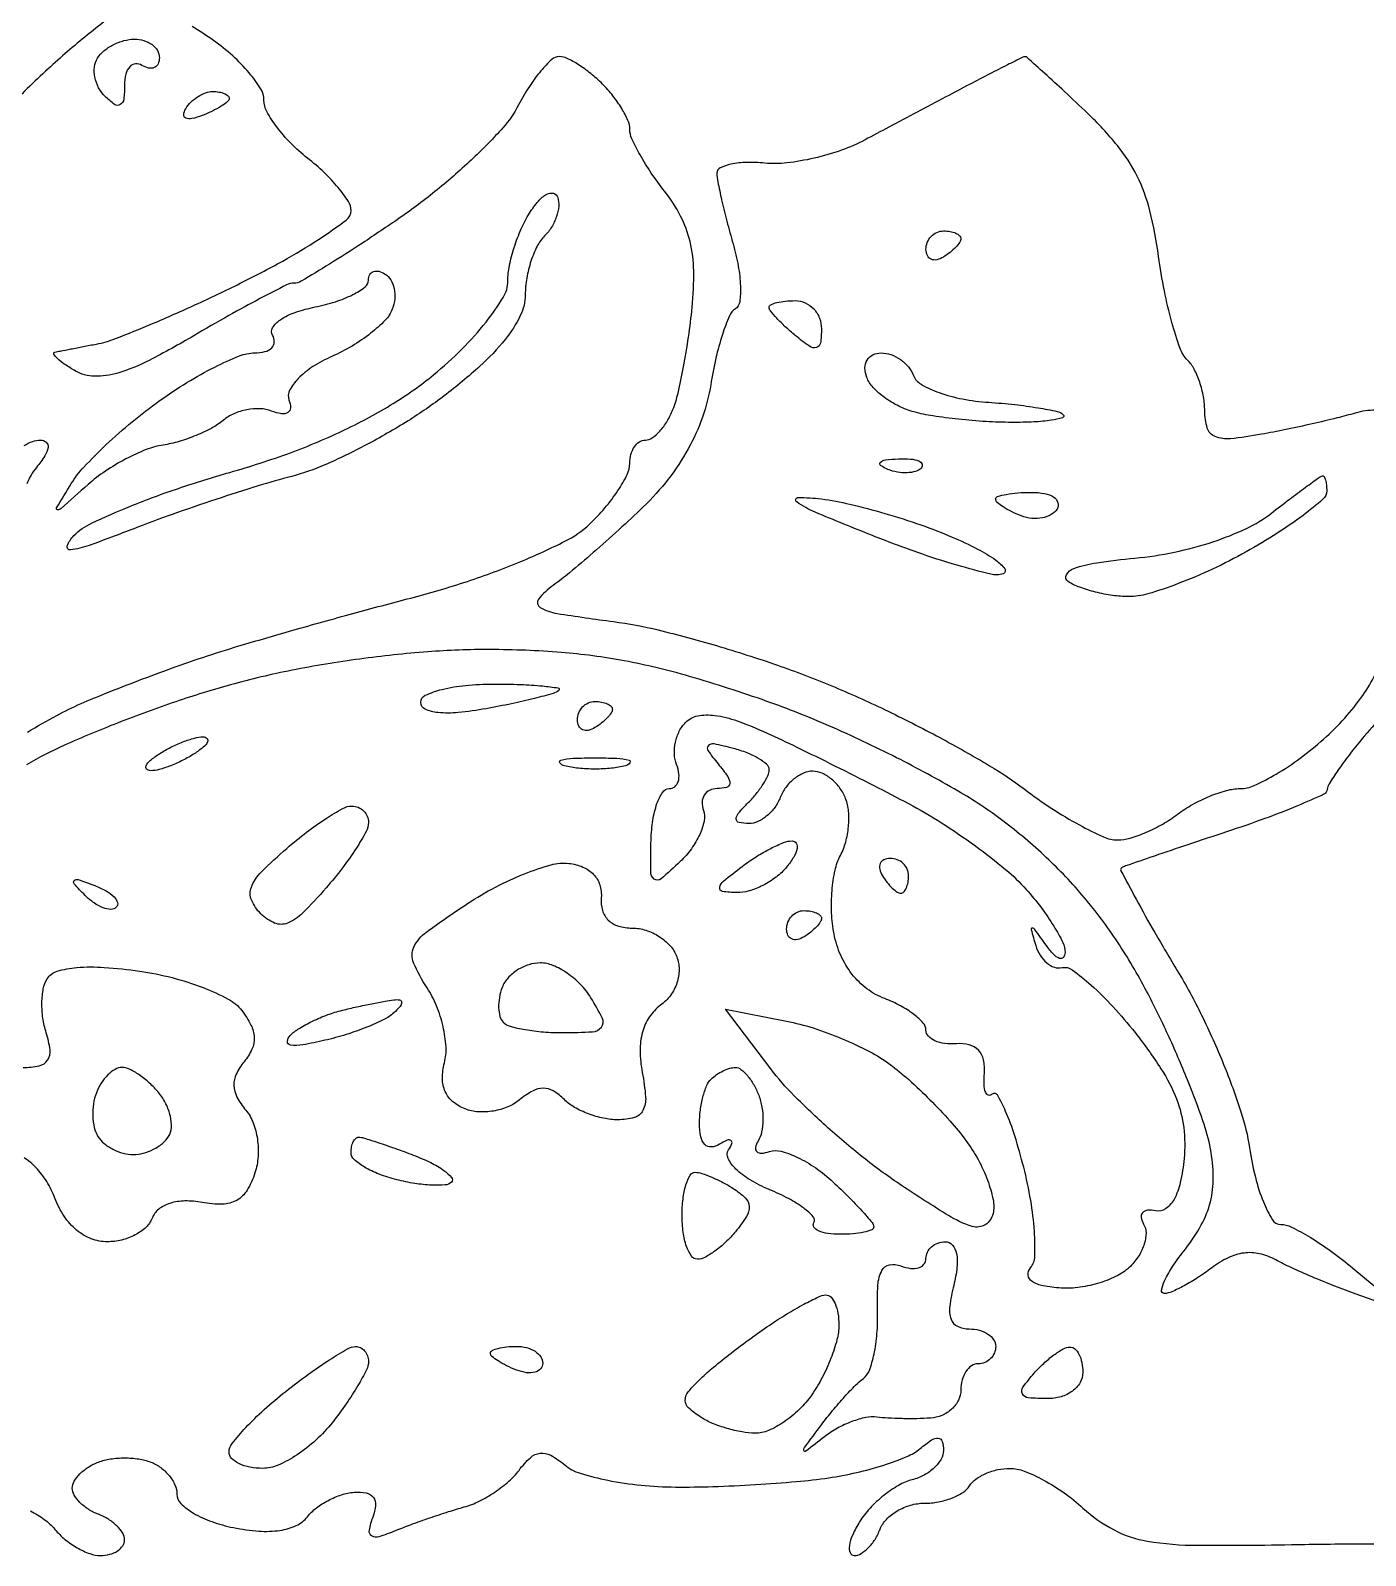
# Model space of a CAD drawing. Extents: x 0 to 102, y 0 to 135.
# Drawn here: x 17.65 to 24.13, y 51.52 to 58.92 of the extents above; entities that cross this region are included whole.
import ezdxf

# ---------------------------------------------------------------- set-up
doc = ezdxf.new("R2010")
doc.units = 0
doc.header["$MEASUREMENT"] = 0

msp = doc.modelspace()

# ---------------------------------------------------------------- linework, layer by layer
for points in [[(18.08655, 59.026686, 0.013125), (17.923165, 58.901692, 0.0165), (17.733175, 58.737632, 0.011967), (17.532348, 58.5432, -0.008223)], [(17.632887, 55.518499, -0.010341), (17.776033, 55.59959, -0.020702), (17.8929, 55.656526, -0.008392), (18.014148, 55.707098, -0.004009), (18.171551, 55.768214, -0.003973), (18.337005, 55.829434, -0.005647), (18.4851, 55.881015, -0.008698), (18.660027, 55.936368, -0.0028), (18.921277, 56.012473, -0.002791), (19.212945, 56.093913, -0.003125), (19.494756, 56.169019, 0.016347), (19.769025, 56.249938, 0.018097), (20.028132, 56.34622, 0.018329), (20.243008, 56.444409, 0.072354), (20.361906, 56.527461, 0.027709), (20.436881, 56.606155, 0.030374), (20.500256, 56.690379, 0.031844), (20.54492, 56.768265, 0.114751), (20.5578, 56.823647, -0.065562), (20.563446, 56.866522, -0.082922), (20.579992, 56.902855, -0.099108), (20.604538, 56.927158, -0.146753), (20.633349, 56.9358, 0.154304), (20.666464, 56.946269, 0.056042), (20.703784, 56.97929, 0.048915), (20.739212, 57.0272, 0.041214), (20.767039, 57.08385, 0.036664), (20.791785, 57.163587, 0.010402), (20.818468, 57.290759, 0.01042), (20.84269, 57.436068, 0.010849), (20.86047, 57.580321, 0.028938), (20.868103, 57.757396, 0.054621), (20.850453, 57.89911, 0.06119), (20.804607, 58.022679, 0.04729), (20.72678, 58.143565, -0.017869), (20.662089, 58.232144, -0.020943), (20.607438, 58.320653, -0.020406), (20.567926, 58.398345, -0.107833), (20.5578, 58.444751, 0.104338), (20.548899, 58.486939, 0.03229), (20.518748, 58.544797, 0.030721), (20.475736, 58.606814, 0.029406), (20.424857, 58.664057, 0.026159), (20.368352, 58.71494, 0.028748), (20.308528, 58.757948, 0.029893), (20.253686, 58.788341, 0.112038), (20.21553, 58.797, 0.186572), (20.178506, 58.782687, 0.033134), (20.125994, 58.728179, 0.031875), (20.069973, 58.652429, 0.023954), (20.017992, 58.562717, -0.064136), (19.941038, 58.451513, -0.019523), (19.797814, 58.304542, -0.019197), (19.622897, 58.150855, -0.019845), (19.438579, 58.012817, -0.005087), (19.259096, 57.891876, -0.007544), (19.099205, 57.789912, -0.003838), (18.962447, 57.707018, -0.135125), (18.926782, 57.6972, 0.117303), (18.890976, 57.688682, 0.004023), (18.761987, 57.622327, 0.007351), (18.610476, 57.539974, 0.005044), (18.440955, 57.442312, -0.014212), (18.22397, 57.322549, -0.04641), (18.072001, 57.261294, -0.075337), (17.957946, 57.24522, -0.130153), (17.866182, 57.27054, -0.016612), (17.814379, 57.303111, -0.037317), (17.77798, 57.331897, -0.076373), (17.761473, 57.352535, -0.508691), (17.766, 57.3627, -0.00427), (17.791261, 57.367877, -0.000617), (17.842873, 57.377929, -0.0007), (17.903938, 57.389655, -0.000599), (17.968297, 57.401841, 0.04654), (18.060513, 57.428252, 0.006964), (18.239318, 57.50089, 0.007777), (18.448554, 57.593167, 0.006638), (18.666247, 57.696769, 0.012343), (18.872383, 57.80465, 0.018506), (19.046176, 57.909738, 0.013751), (19.180784, 58.003489, 0.238087), (19.2042, 58.049876, 0.144505), (19.191054, 58.094411, 0.029776), (19.142072, 58.161088, 0.029025), (19.073668, 58.234346, 0.023779), (18.9927, 58.304515, -0.030738), (18.911756, 58.376658, -0.034209), (18.843328, 58.455792, -0.036521), (18.795313, 58.530443, -0.12529), (18.7812, 58.58588, 0.140811), (18.765161, 58.641703, 0.035868), (18.709023, 58.718492, 0.033679), (18.629539, 58.800411, 0.028602), (18.53549, 58.875839, 0.022307), (18.431965, 58.942806, 0.023139)], [(24.178913, 57.080254, 0.074988), (24.080813, 57.066911, -0.010985), (23.992089, 57.043032, -0.004639), (23.871994, 57.014702, -0.004587), (23.74309, 56.986794, -0.005971), (23.62455, 56.963738, -0.018557), (23.473982, 56.942052, -0.124823), (23.399866, 56.95268, -0.223749), (23.362119, 56.994039, -0.075019), (23.3496, 57.077011, 0.044857), (23.343425, 57.145701, 0.036907), (23.324987, 57.216989, 0.03832), (23.297951, 57.280321, 0.076479), (23.265812, 57.324148, -0.111174), (23.229965, 57.380825, -0.017785), (23.190106, 57.506575, -0.018928), (23.153435, 57.660731, -0.01559), (23.125748, 57.827518, 0.028121), (23.083417, 58.04815, 0.053933), (23.021093, 58.217029, 0.055564), (22.925497, 58.365413, 0.031736), (22.780512, 58.52205, 0.002535), (22.668648, 58.627416, 0.004061), (22.571991, 58.71608, 0.000925), (22.486729, 58.792741, 0.193596), (22.476426, 58.796479, 0.106536), (22.465465, 58.793718, 0.001015), (22.39119, 58.756825, 0.003336), (22.305871, 58.713516, 0.002146), (22.2075, 58.662218, 0.000399), (22.091965, 58.601218, 0.000234), (21.9537, 58.527995, 0.000234), (21.815439, 58.454608, 0.000398), (21.6999, 58.393094, -0.037892), (21.585697, 58.342875, -0.0275), (21.452313, 58.304006, -0.02798), (21.320835, 58.281082, -0.053024), (21.21345, 58.279931, 0.028449), (21.124291, 58.283351, 0.046432), (21.049141, 58.274949, 0.060826), (20.996873, 58.2573, 0.288544), (20.9808, 58.231767, 0.049567), (20.984984, 58.189664, 0.006528), (21.00382, 58.101791, 0.007527), (21.029161, 57.997913, 0.006244), (21.059167, 57.888132, -0.025114), (21.084278, 57.780441, -0.03591), (21.094758, 57.682939, -0.039202), (21.091459, 57.606407, -0.227765), (21.07028, 57.573316, 0.156975), (21.041158, 57.539146, 0.020228), (21.007404, 57.447801, 0.022015), (20.975641, 57.332798, 0.016725), (20.950679, 57.2044, -0.045462), (20.91041, 57.046314, -0.041303), (20.841277, 56.892682, -0.039617), (20.744601, 56.746591, -0.035003), (20.622317, 56.610979, -0.00664), (20.504817, 56.500686, -0.005939), (20.380019, 56.389313, -0.005966), (20.26554, 56.291945, -0.018422), (20.18507, 56.230002, 0.06689), (20.115251, 56.164597, 0.45784), (20.12243, 56.123819, 0.096447), (20.205258, 56.094004, 0.005335), (20.478924, 56.054726, -0.026838), (20.695973, 56.013984, -0.011818), (20.978178, 55.938051, -0.011658), (21.274348, 55.843246, -0.015344), (21.539456, 55.742309, -0.013443), (21.795253, 55.627658, -0.010909), (22.063226, 55.491515, -0.011063), (22.304824, 55.355102, -0.027935), (22.472301, 55.242484, 0.017124), (22.606953, 55.147651, 0.020156), (22.740803, 55.067591, 0.019483), (22.857854, 55.009631, 0.106265), (22.9266, 54.995044, 0.07114), (22.986804, 55.003817, 0.029388), (23.064463, 55.031769, 0.028343), (23.145526, 55.072025, 0.032502), (23.21772, 55.119591, -0.035128), (23.290711, 55.167135, -0.029238), (23.374176, 55.207313, -0.030223), (23.455261, 55.235065, -0.067434), (23.519732, 55.2438, 0.10747), (23.590177, 55.259118, 0.026281), (23.696079, 55.314358, 0.025718), (23.81345, 55.392057, 0.023164), (23.926563, 55.483996, 0.027352), (24.029535, 55.586581, 0.030648), (24.11657, 55.696142, 0.032138), (24.178031, 55.797341, 0.120968)], [(17.616807, 56.909255, -0.053406), (17.658208, 56.929156, -0.085553), (17.696752, 56.9358, -0.190654), (17.723998, 56.925019, -0.246415), (17.73268, 56.900003, -0.105312), (17.717129, 56.858567, -0.03097), (17.676856, 56.803424, 0.083196), (17.630436, 56.723599, 0.019249)], [(24.212579, 55.594326, 0.022101), (24.114292, 55.486412, 0.00968), (24.050174, 55.406339, 0.013121), (23.995618, 55.33145, 0.010069), (23.953441, 55.267522, 0.126131), (23.944615, 55.240169, -0.278166), (23.92854, 55.216865, -0.006329), (23.799732, 55.160619, -0.012336), (23.642015, 55.098651, -0.007809), (23.45535, 55.033859, 0.00108), (23.26727, 54.9714, 0.001672), (23.105157, 54.916571, 0.000496), (22.964515, 54.868323, 0.053333), (22.946303, 54.859793, 0.39753), (22.942373, 54.845562, 0.002094), (23.016669, 54.706769, 0.007238), (23.10652, 54.546193, 0.004346), (23.21758, 54.35808, -0.021587), (23.334172, 54.144072, -0.017294), (23.441455, 53.904539, -0.017626), (23.525296, 53.67575, -0.041814), (23.567033, 53.499427, 0.023856), (23.595313, 53.357401, 0.035991), (23.634528, 53.237548, 0.039807), (23.678068, 53.151349, 0.260441), (23.718756, 53.12838, -0.115792), (23.77096, 53.115885, -0.019644), (23.861211, 53.06602, -0.020541), (23.964481, 52.997602, -0.017006), (24.0687, 52.916682), (24.3225, 52.705404), (24.084155, 52.790273, -0.008554), (23.981787, 52.82871, -0.006557), (23.871227, 52.87408, -0.006635), (23.768861, 52.919278, -0.015585), (23.693992, 52.956393, 0.065794), (23.615672, 52.985873, 0.089055), (23.540296, 52.989718, 0.082306), (23.463921, 52.966849, 0.048248), (23.382437, 52.916713, -0.018094), (23.316177, 52.870222, -0.020311), (23.249181, 52.830514, -0.020062), (23.189905, 52.801567, -0.094159), (23.15311, 52.793091, -0.477939), (23.139555, 52.808615, -0.06725), (23.154438, 52.855361, -0.03801), (23.194255, 52.925143, -0.018006), (23.255354, 53.008853, 0.040999), (23.332953, 53.126123, 0.064292), (23.377087, 53.238505, 0.06488), (23.390998, 53.35766, 0.042617), (23.37739, 53.495303, 0.038526), (23.341087, 53.631365, 0.011807), (23.265822, 53.830498, 0.011739), (23.170732, 54.05021, 0.012595), (23.067516, 54.260056, 0.025806), (22.925346, 54.500541, 0.02881), (22.76387, 54.716017, 0.029002), (22.579723, 54.910269, 0.026859), (22.369752, 55.087269, 0.030365), (22.151529, 55.232117, 0.014148), (21.852865, 55.39411, 0.013928), (21.52783, 55.547461, 0.018491), (21.223782, 55.667494, 0.013835), (20.847243, 55.788673, 0.024707), (20.530926, 55.864166, 0.026489), (20.224283, 55.904853, 0.019083), (19.8793, 55.918931, 0.019542), (19.576459, 55.907886, 0.014888), (19.246383, 55.872997, 0.014847), (18.917686, 55.818342, 0.018969), (18.618945, 55.747638, 0.014363), (18.3531, 55.665678, 0.011341), (18.070359, 55.562322, 0.011505), (17.812071, 55.45429, 0.02774), (17.627889, 55.359658, 0.029392)], [(17.611552, 53.8902, 0.052692), (17.690284, 53.89852, 0.195391), (17.730774, 53.926013, 0.181313), (17.74236, 53.975573, 0.044593), (17.72394, 54.058643, -0.042144), (17.707752, 54.13, -0.038839), (17.703151, 54.205061, -0.041151), (17.709852, 54.272746, -0.09343), (17.728242, 54.320549, -0.184683), (17.776627, 54.357482, -0.05103), (17.872304, 54.375362, -0.038289), (18.005978, 54.376196, -0.018014), (18.177853, 54.357853, -0.02732), (18.335506, 54.326391, -0.0292), (18.485238, 54.27843, -0.030487), (18.607915, 54.222267, -0.106376), (18.674016, 54.166338, -0.046974), (18.718196, 54.096296, -0.106745), (18.733971, 54.036064, -0.118593), (18.722804, 53.978801, -0.066105), (18.684808, 53.918291, 0.062178), (18.646609, 53.858503, 0.1206), (18.635177, 53.803321, 0.113492), (18.650313, 53.746824, 0.051281), (18.693231, 53.68276, -0.082747), (18.72877, 53.62177, -0.054517), (18.749182, 53.543001, -0.052483), (18.752564, 53.458008, -0.060631), (18.737563, 53.378389, -0.059507), (18.699355, 53.294236, -0.129651), (18.648731, 53.245358, -0.123706), (18.578879, 53.226489, -0.051685), (18.481012, 53.234887, 0.049977), (18.397533, 53.242338, 0.073559), (18.324937, 53.230792, 0.090677), (18.270153, 53.201892, 0.135343), (18.238194, 53.158558, -0.115133), (18.208538, 53.114805, -0.065705), (18.156103, 53.077793, -0.060172), (18.090145, 53.052722, -0.060834), (18.020361, 53.0442, -0.093163), (17.94284, 53.058771, -0.080693), (17.871463, 53.100843, -0.072675), (17.811121, 53.167993, -0.055967), (17.766, 53.2557, 0.046928), (17.726204, 53.33661, 0.053153), (17.673388, 53.405072, 0.060601), (17.616191, 53.451937, 0.142295)], [(17.647031, 51.737923, -0.044039), (17.714518, 51.69687, -0.060962), (17.766, 51.6483, 0.048188), (17.814909, 51.599744, 0.041499), (17.874615, 51.558677, 0.04354), (17.935603, 51.530518, 0.086594), (17.987859, 51.5214, 0.062978), (18.032418, 51.527035, 0.08107), (18.070166, 51.543592, 0.098254), (18.095426, 51.568137, 0.15213), (18.1044, 51.596949, 0.13875), (18.09521, 51.629427, 0.061199), (18.067123, 51.66461, 0.053891), (18.026043, 51.696965, 0.048303), (17.9775, 51.721194, -0.049969), (17.92896, 51.745623, -0.054875), (17.887877, 51.778558, -0.062056), (17.859826, 51.814593, -0.135188), (17.8506, 51.848094, -0.135188), (17.859826, 51.881595, -0.062056), (17.887877, 51.91763, -0.054875), (17.92896, 51.950565, -0.049969), (17.9775, 51.974994, -0.055611), (18.035359, 51.990094, -0.036064), (18.1044, 51.995081, -0.036064), (18.173441, 51.990094, -0.055611), (18.2313, 51.974994, -0.067867), (18.279816, 51.948367, -0.062668), (18.320923, 51.90909, -0.066669), (18.348761, 51.863671, -0.104555), (18.3582, 51.819024, 0.2035), (18.37733, 51.773969, 0.058625), (18.438861, 51.727129, 0.04866), (18.527664, 51.685725, 0.035426), (18.632791, 51.656832, 0.030388), (18.757005, 51.639753, 0.05553), (18.859107, 51.643335, 0.071793), (18.937981, 51.666816, 0.1182), (18.992341, 51.709707, -0.063852), (19.035213, 51.751762, -0.041562), (19.093868, 51.78896, -0.041375), (19.158309, 51.816159, -0.060473), (19.21866, 51.828135, -0.065153), (19.277915, 51.824871, -0.186687), (19.312373, 51.803541, -0.188905), (19.323265, 51.764786, -0.066845), (19.309723, 51.707698, 0.043056), (19.29154, 51.64455, 0.321531), (19.303759, 51.617759, 0.208255), (19.340043, 51.613749, 0.021958), (19.422163, 51.643211, -0.009073), (19.496713, 51.672146, -0.005339), (19.586798, 51.704156, -0.005339), (19.677536, 51.73423, -0.009083), (19.7541, 51.757179, 0.047161), (19.825952, 51.784825, 0.031859), (19.901972, 51.828882, 0.032118), (19.97063, 51.881419, 0.053812), (20.019895, 51.934738, -0.045176), (20.074788, 51.99624, -0.159729), (20.122175, 52.018263, -0.159263), (20.173491, 52.007988, -0.044841), (20.241601, 51.96108, 0.099256), (20.316402, 51.920714, 0.025027), (20.451219, 51.886727, 0.024545), (20.612301, 51.86274, 0.022586), (20.779506, 51.853771, 0.010182), (20.961717, 51.855947, 0.006975), (21.168352, 51.865513, 0.007033), (21.367241, 51.880312, 0.014133), (21.52357, 51.898624, 0.020452), (21.658671, 51.924014, 0.020703), (21.790688, 51.960276, 0.021024), (21.902582, 52.001311, 0.074933), (21.96772, 52.040635, -0.0248), (22.023083, 52.082126, -0.170329), (22.055503, 52.090616, -0.312062), (22.074458, 52.07509, -0.070003), (22.0806, 52.031439, -0.131768), (22.069254, 51.989133, -0.073561), (22.035879, 51.947085, -0.064962), (21.98657, 51.911639, -0.059511), (21.928358, 51.888747, 0.067548), (21.86262, 51.861674, 0.037292), (21.790793, 51.812523, 0.03641), (21.724179, 51.750782, 0.048116), (21.673841, 51.685168, 0.032102), (21.639979, 51.622301, 0.068201), (21.624012, 51.569507, 0.13219), (21.627634, 51.535256, 0.310045), (21.647832, 51.5214, 0.137773), (21.680587, 51.5306, 0.06144), (21.715999, 51.558677, 0.054162), (21.748511, 51.599758, 0.048753), (21.772794, 51.6483, -0.101733), (21.803841, 51.696826, -0.066794), (21.856201, 51.737923, -0.063277), (21.920922, 51.765722, -0.069939), (21.988352, 51.7752, 0.046173), (22.056059, 51.781466, 0.045996), (22.121557, 51.800051, 0.049989), (22.175518, 51.827347, 0.112729), (22.2075, 51.8598, -0.100826), (22.237975, 51.892216, -0.052094), (22.286704, 51.919549, -0.04878), (22.344777, 51.938126, -0.053081), (22.403707, 51.9444, -0.093114), (22.473426, 51.931303, -0.031735), (22.567226, 51.887734, -0.030265), (22.667045, 51.82532, -0.030556), (22.758264, 51.751495, 0.06423), (22.909085, 51.645362, 0.080863), (23.070773, 51.591143, 0.039986), (23.316675, 51.570874, 0.005389), (23.835402, 51.575265, -0.006311), (24.170112, 51.57748, -0.009889)]]:
    msp.add_lwpolyline(points, format="xyb")
for points in [[(18.151693, 58.8816, -0.07183), (18.198279, 58.874873, -0.086957), (18.23779, 58.855282, -0.100396), (18.264204, 58.826173, -0.135004), (18.2736, 58.792007, -0.108972), (18.266977, 58.761979, -0.182303), (18.248749, 58.744091, -0.161196), (18.221326, 58.741459, -0.082592), (18.189, 58.7547, 0.16427), (18.156946, 58.762136, 0.190626), (18.129251, 58.747913, 0.123315), (18.11052, 58.711424, 0.057278), (18.1044, 58.658173, -0.030093), (18.100281, 58.58979, -0.235308), (18.08325, 58.56394, -0.293831), (18.055619, 58.565199, -0.042098), (18.010251, 58.603509, -0.074436), (17.978537, 58.646391, -0.072722), (17.960456, 58.697018, -0.077894), (17.958321, 58.747399, -0.11056), (17.972944, 58.789629, -0.082294), (18.003679, 58.824828, -0.053447), (18.048899, 58.854583, -0.052216), (18.100846, 58.874784, -0.066731)], [(18.532393, 58.6278, -0.039867), (18.562875, 58.625366, -0.059132), (18.588615, 58.618033, -0.077771), (18.606128, 58.607275, -0.219607), (18.612, 58.594551, -0.2252), (18.60449, 58.578723, -0.029412), (18.573432, 58.55627, -0.029555), (18.530999, 58.532641, -0.020646), (18.480706, 58.51092, -0.036408), (18.431657, 58.49609, -0.155351), (18.401555, 58.498727, -0.32948), (18.391457, 58.515626, -0.1144), (18.401099, 58.544169, -0.061454), (18.426774, 58.576159, -0.051183), (18.460987, 58.603233, -0.053277), (18.498124, 58.621666, -0.088797)], [(20.207489, 58.113632, -0.103428), (20.21242, 58.071179, -0.058908), (20.201698, 58.020419, -0.055129), (20.17801, 57.969576, -0.059884), (20.144318, 57.926678, 0.078714), (20.108206, 57.876972, 0.038029), (20.077847, 57.804187, 0.0365), (20.057139, 57.721776, 0.04333), (20.0502, 57.641855, -0.116021), (20.026166, 57.539676, -0.053396), (19.952106, 57.423802, -0.040607), (19.830116, 57.294568, -0.020237), (19.656798, 57.150766, -0.023656), (19.480793, 57.029105, -0.017879), (19.277071, 56.911985, -0.018181), (19.077379, 56.81561, -0.039423), (18.916548, 56.759714, 0.01075), (18.753732, 56.713393, 0.005247), (18.548024, 56.647687, 0.005202), (18.335417, 56.574848, 0.007503), (18.149062, 56.505664, -0.005324), (17.932291, 56.424112, -0.058394), (17.841946, 56.402717, -0.56226), (17.826275, 56.422815, -0.106207), (17.85792, 56.471777, -0.086523), (17.944022, 56.532313, -0.013722), (18.13388, 56.615447, -0.014862), (18.365544, 56.701473, -0.012515), (18.615513, 56.77902, 0.019112), (18.909882, 56.874614, 0.023581), (19.175677, 56.986793, 0.025603), (19.408757, 57.113437, 0.034403), (19.604605, 57.252574, 0.02443), (19.742797, 57.377575, 0.029247), (19.859558, 57.508535, 0.030166), (19.942902, 57.627946, 0.138129), (19.9656, 57.708539, -0.051045), (19.973122, 57.782031, -0.026553), (19.996582, 57.87126, -0.026103), (20.030681, 57.9612, -0.035932), (20.071072, 58.037583, -0.036444), (20.113762, 58.095999, -0.089808), (20.154651, 58.129588, -0.195436), (20.186426, 58.133502, -0.25151)], [(22.0806, 57.951, -0.042167), (22.112989, 57.948264, -0.061769), (22.140349, 57.940041, -0.081139), (22.158901, 57.927959, -0.210953), (22.1652, 57.913693, -0.151918), (22.159655, 57.895865, -0.038439), (22.140349, 57.871986, -0.035638), (22.112983, 57.846857, -0.029505), (22.0806, 57.8241, -0.082592), (22.048274, 57.810859, -0.161196), (22.020851, 57.813491, -0.182303), (22.002623, 57.831379, -0.108972), (21.996, 57.861407, -0.093332), (22.00244, 57.895607, -0.09642), (22.020851, 57.924682, -0.099167), (22.04832, 57.944142, -0.105053)], [(19.369705, 57.741784, -0.123585), (19.397118, 57.713587, -0.081358), (19.413264, 57.67108, -0.073225), (19.415989, 57.6211, -0.06878), (19.40438, 57.571306, -0.102202), (19.369893, 57.517515, -0.033103), (19.299133, 57.454086, -0.031423), (19.208999, 57.392183, -0.030575), (19.111012, 57.341438, 0.038217), (19.019236, 57.292118, 0.055654), (18.947914, 57.234359, 0.071465), (18.905809, 57.177358, 0.218357), (18.902829, 57.13053, -0.092381), (18.909785, 57.092766, -0.255542), (18.897198, 57.069859, -0.183941), (18.866377, 57.063477, -0.051733), (18.818114, 57.076473, 0.082834), (18.762566, 57.087798, 0.056242), (18.698075, 57.082852, 0.055212), (18.634889, 57.063361, 0.070917), (18.583133, 57.031548, -0.049992), (18.527609, 56.994145, -0.025648), (18.451661, 56.958237, -0.025207), (18.368924, 56.928975, -0.03454), (18.291879, 56.911706, 0.056219), (18.209711, 56.889516, 0.027097), (18.110465, 56.843969, 0.026465), (18.010987, 56.784695, 0.034233), (17.926985, 56.719673, -0.001106), (17.795974, 56.603617, -0.19756), (17.778887, 56.597713, -0.564167), (17.774244, 56.606501, -0.002167), (17.845785, 56.724343, -0.050534), (17.907247, 56.805036, -0.016058), (18.014117, 56.9122, -0.015847), (18.141641, 57.024716, -0.017009), (18.273136, 57.126193, -0.018589), (18.40726, 57.215235, -0.020864), (18.542663, 57.290472, -0.020676), (18.662229, 57.344457, -0.095983), (18.73626, 57.3588, 0.062662), (18.785847, 57.365039, 0.133047), (18.819261, 57.383943, 0.191607), (18.831514, 57.411923, 0.147995), (18.822886, 57.444394, -0.286815), (18.823072, 57.48126, -0.105327), (18.861059, 57.520156, -0.063977), (18.932962, 57.555741, -0.03361), (19.029393, 57.581869, 0.027558), (19.12875, 57.607503, 0.039954), (19.212599, 57.641721, 0.045853), (19.272008, 57.678882, 0.234191), (19.2888, 57.712768, -0.121744), (19.295243, 57.738837, -0.18762), (19.312566, 57.753886, -0.15124), (19.33876, 57.755043, -0.074516)], [(21.3615, 57.6126, -0.107348), (21.409916, 57.602084, -0.099536), (21.451123, 57.57228, -0.095788), (21.478751, 57.527741, -0.091307), (21.4884, 57.475341, -0.035496), (21.483516, 57.406626, -0.304492), (21.463924, 57.384869, -0.217533), (21.430107, 57.391086, -0.020633), (21.3615, 57.4434, -0.013852), (21.312893, 57.486068, -0.019119), (21.271877, 57.527163, -0.016008), (21.240907, 57.56289, -0.172217), (21.2346, 57.580659, -0.294983), (21.242589, 57.593022, -0.044235), (21.271877, 57.603217, -0.037907), (21.312868, 57.610288, -0.023761)], [(21.778104, 57.3588, -0.085715), (21.825266, 57.350655, -0.066266), (21.871742, 57.326791, -0.066031), (21.910516, 57.291489, -0.083681), (21.935112, 57.249833, 0.174114), (21.972575, 57.206352, 0.042826), (22.0597, 57.166474, 0.038719), (22.173575, 57.135418, 0.030409), (22.300523, 57.119074, -0.010239), (22.427278, 57.107926, -0.014167), (22.540355, 57.092391, -0.010677), (22.632768, 57.07498, -0.14547), (22.66256, 57.05884, -0.567862), (22.658824, 57.044058, -0.035687), (22.6048, 57.032031, -0.025466), (22.520235, 57.023822, -0.012463), (22.41195, 57.021555, -0.014349), (22.28777, 57.025616, -0.011285), (22.153612, 57.036906, -0.011447), (22.029319, 57.053082, -0.027436), (21.938402, 57.072192, -0.048253), (21.86445, 57.099898, -0.044055), (21.794736, 57.141966, -0.046852), (21.739103, 57.191218, -0.09683), (21.708407, 57.240237, -0.088101), (21.69961, 57.28582, -0.137441), (21.709757, 57.324235, -0.149826), (21.737442, 57.349611, -0.111581)], [(21.86205, 56.844521, -0.028489), (21.920947, 56.843591, -0.077125), (21.961554, 56.834224, -0.208169), (21.976997, 56.818603, -0.296942), (21.973087, 56.800087, -0.126455), (21.945429, 56.783739, -0.060344), (21.904372, 56.777042, -0.05415), (21.857203, 56.780208, -0.051402), (21.810937, 56.793409, -0.054073), (21.775687, 56.812152, -0.470617), (21.774228, 56.82757, -0.168741), (21.798911, 56.839526, -0.018894)], [(23.92065, 56.7619, -0.326309), (23.928782, 56.758345, -0.06122), (23.935587, 56.742493, -0.044898), (23.940277, 56.718557, -0.025945), (23.9418, 56.689233, -0.217453), (23.923155, 56.648388, -0.016653), (23.826839, 56.57034, -0.020458), (23.700382, 56.482557, -0.014059), (23.550444, 56.393133, -0.017823), (23.38743, 56.309502, -0.018641), (23.221264, 56.239033, -0.018666), (23.073763, 56.189088, -0.074229), (22.979394, 56.175695, -0.033669), (22.902292, 56.181452, -0.025681), (22.819203, 56.197706, -0.026248), (22.742617, 56.221147, -0.053908), (22.686397, 56.248806, -0.392536), (22.677685, 56.281856, -0.187725), (22.713947, 56.312982, -0.048493), (22.824789, 56.340256, -0.012143), (23.009949, 56.362598, 0.027379), (23.20243, 56.391794, 0.028181), (23.388681, 56.441666, 0.030123), (23.551845, 56.506496, 0.055893), (23.673152, 56.580887, -0.00302), (23.761426, 56.648795, -0.004555), (23.839223, 56.706789, -0.001888), (23.906337, 56.755486, -0.10166)], [(21.4884, 56.649921, -0.025382), (21.626006, 56.624654, -0.012743), (21.796926, 56.579582, -0.01262), (21.971732, 56.523864, -0.018239), (22.1229, 56.465185, -0.016664), (22.246627, 56.406926, -0.037209), (22.335354, 56.352797, -0.074959), (22.378086, 56.311213, -0.507511), (22.370949, 56.287289, -0.146903), (22.311021, 56.284298, -0.010371), (22.147295, 56.328305, -0.013947), (21.951471, 56.391294, -0.010034), (21.736449, 56.472026, -0.003653), (21.457993, 56.585364, -0.05714), (21.368297, 56.635301, -0.725552), (21.37512, 56.656845, -0.034912)], [(22.508593, 56.682, -0.045552), (22.571852, 56.676225, -0.099152), (22.616928, 56.658234, -0.177225), (22.636809, 56.631675, -0.214542), (22.632784, 56.601095, -0.126981), (22.604313, 56.573784, -0.081026), (22.560988, 56.557955, -0.072258), (22.509804, 56.555684, -0.066719), (22.458591, 56.567846, -0.021825), (22.411022, 56.588524, -0.030936), (22.370881, 56.61127, -0.031518), (22.34168, 56.63303, -0.220306), (22.3344, 56.648751, -0.327354), (22.343919, 56.661732, -0.029196), (22.385569, 56.672233, -0.029198), (22.441821, 56.6796, -0.017964)], [(19.8951, 55.7514, -0.008286), (20.027916, 55.749199, -0.016127), (20.133698, 55.742271, -0.015691), (20.208827, 55.732524, -0.633455), (20.21235, 55.720323, -0.113058), (20.185345, 55.705661, -0.006611), (20.094262, 55.681526, -0.009738), (19.983946, 55.656123, -0.006998), (19.85985, 55.63189, -0.019656), (19.724982, 55.612945, -0.049514), (19.625907, 55.612816, -0.083876), (19.563926, 55.629637, -0.29255), (19.5426, 55.662967, -0.295413), (19.564759, 55.697198, -0.044033), (19.646147, 55.725423, -0.037791), (19.76001, 55.744998, -0.023682)], [(20.3886, 55.6668, -0.042167), (20.420989, 55.664064, -0.061769), (20.448349, 55.655841, -0.081139), (20.466901, 55.643759, -0.210953), (20.4732, 55.629493, -0.151918), (20.467655, 55.611665, -0.038439), (20.448349, 55.587786, -0.035638), (20.420983, 55.562657, -0.029505), (20.3886, 55.5399, -0.082592), (20.356274, 55.526659, -0.161196), (20.328851, 55.529291, -0.182303), (20.310623, 55.547179, -0.108972), (20.304, 55.577207, -0.093332), (20.31044, 55.611407, -0.09642), (20.328851, 55.640482, -0.099167), (20.35632, 55.659942, -0.105053)], [(21.22398, 55.513687, -0.005587), (21.368538, 55.445584, -0.002687), (21.552432, 55.355202, -0.002664), (21.743257, 55.258864, -0.003811), (21.9114, 55.171227, -0.019794), (22.071107, 55.07815, -0.01568), (22.236185, 54.96555, -0.015955), (22.382877, 54.85126, -0.037647), (22.48245, 54.754891, -0.01998), (22.555225, 54.66609, -0.023586), (22.616504, 54.576408, -0.023378), (22.660438, 54.497029, -0.118741), (22.671505, 54.448091, -0.172863), (22.662853, 54.424848, -0.318264), (22.644227, 54.419976, -0.116646), (22.615178, 54.439536, -0.032604), (22.580464, 54.4824, 0.00274), (22.524483, 54.560645, 0.240557), (22.512037, 54.567, 0.497007), (22.506423, 54.559588, 0.004486), (22.528884, 54.4824, 0.066422), (22.550174, 54.435335, 0.07844), (22.582144, 54.398439, 0.090962), (22.619511, 54.377103, 0.138218), (22.656601, 54.374775, -0.214188), (22.705871, 54.364274, -0.02372), (22.797671, 54.290127, -0.025557), (22.903079, 54.186276, -0.017973), (23.011087, 54.059543, -0.02331), (23.137095, 53.884243, -0.05131), (23.212342, 53.737602, -0.062491), (23.247409, 53.598381, -0.054527), (23.249361, 53.448068, -0.030183), (23.231047, 53.331861, -0.071023), (23.200312, 53.249824, -0.116475), (23.159368, 53.204274, -0.205651), (23.110662, 53.194346, 0.069378), (23.071637, 53.196927, 0.192927), (23.047392, 53.185106, 0.231031), (23.040635, 53.161773, 0.095629), (23.052606, 53.130247, -0.140843), (23.064454, 53.08805, -0.074296), (23.056015, 53.033844, -0.064371), (23.029585, 52.976416, -0.056437), (22.988408, 52.924722, -0.078728), (22.927348, 52.880364, -0.042134), (22.840798, 52.845099, -0.040629), (22.744144, 52.823335, -0.050066), (22.651862, 52.819621, -0.030859), (22.56471, 52.830264, -0.099962), (22.510906, 52.85191, -0.2256), (22.492643, 52.882015, -0.200535), (22.503339, 52.9173, 0.165918), (22.52459, 52.973538, 0.024973), (22.522452, 53.095809, 0.025752), (22.504606, 53.245186, 0.019681), (22.47033, 53.406189, 0.013833), (22.427277, 53.557744, 0.026044), (22.382892, 53.676919, 0.029522), (22.34256, 53.756786, 0.492197), (22.317099, 53.760099, -0.282939), (22.299466, 53.755897, -0.229786), (22.285247, 53.769665, -0.080152), (22.277946, 53.807656, -0.028074), (22.27941, 53.86341, 0.075123), (22.275043, 53.927922, 0.136877), (22.250395, 53.974176, 0.141158), (22.20601, 54.000102, 0.082032), (22.14405, 54.00535, -0.050199), (22.087388, 54.006547, -0.073972), (22.03949, 54.019757, -0.098602), (22.007424, 54.042328, -0.192548), (21.996, 54.070894, 0.18498), (21.982638, 54.105775, 0.046431), (21.937123, 54.147868, 0.041102), (21.872299, 54.189546, 0.031491), (21.795567, 54.224392, -0.071706), (21.709407, 54.27219, -0.064363), (21.636621, 54.343936, -0.061823), (21.582097, 54.434781, -0.057109), (21.549628, 54.538648, -0.036694), (21.537835, 54.640272, -0.030811), (21.539942, 54.748726, -0.031929), (21.554411, 54.847903, -0.070792), (21.580557, 54.919521, 0.057429), (21.606054, 54.983979, 0.042565), (21.619545, 55.059466, 0.043364), (21.619925, 55.134005, 0.07133), (21.605945, 55.195371, 0.065758), (21.578309, 55.246233, 0.06199), (21.537934, 55.289323, 0.066473), (21.491504, 55.318519, 0.107559), (21.4461, 55.3284, 0.10329), (21.40087, 55.318956, 0.066733), (21.354957, 55.291123, 0.062945), (21.315348, 55.250015, 0.068785), (21.288606, 55.2015, -0.065995), (21.262214, 55.152982, -0.062069), (21.223613, 55.111877, -0.066499), (21.179196, 55.084028, -0.107215), (21.135735, 55.0746, -0.049199), (21.08829, 55.07928, -0.350368), (21.074413, 55.09575, -0.186266), (21.084319, 55.123561, -0.018733), (21.13308, 55.17612, 0.025937), (21.171937, 55.219231, 0.028603), (21.204779, 55.264801, 0.029711), (21.228002, 55.306526, 0.112594), (21.2346, 55.335453, 0.215271), (21.223178, 55.360754, 0.046755), (21.183477, 55.389652, 0.040826), (21.127211, 55.417122, 0.029204), (21.060565, 55.438777, 0.01302), (20.966756, 55.460716, 0.253319), (20.939187, 55.452414, 0.363425), (20.937143, 55.428406, 0.020124), (20.986324, 55.364044, -0.020114), (21.033279, 55.302598, -0.16326), (21.043222, 55.269108, -0.328856), (21.028, 55.249914, -0.066318), (20.982108, 55.2438, 0.110651), (20.945344, 55.235563, 0.141893), (20.919459, 55.212736, 0.133463), (20.908808, 55.178402, 0.092845), (20.914894, 55.13805, -0.134308), (20.918342, 55.0873, -0.056343), (20.897166, 55.021585, -0.050205), (20.857077, 54.952316, -0.045805), (20.802869, 54.890074, -0.014338), (20.709468, 54.805801, -0.349882), (20.676777, 54.804746, -0.235626), (20.659213, 54.839573, -0.008179), (20.661098, 54.995824, -0.030838), (20.669679, 55.090818, -0.047198), (20.689806, 55.170957, -0.059461), (20.71737, 55.226707, -0.253436), (20.748926, 55.2438, 0.170228), (20.775955, 55.253277, 0.15026), (20.792832, 55.278049, 0.106493), (20.796144, 55.315765, 0.060525), (20.784962, 55.360391, -0.082104), (20.774451, 55.411569, -0.062333), (20.779367, 55.468736, -0.062296), (20.798228, 55.522965, -0.081744), (20.828741, 55.565501, -0.148896), (20.887302, 55.59672, -0.081305), (20.969395, 55.59934, -0.053779), (21.079191, 55.572726, -0.020962)], [(18.4851, 55.495009, -0.190341), (18.50475, 55.487247, -0.335455), (18.507572, 55.470919, -0.102785), (18.4863, 55.444671, -0.027796), (18.4428, 55.413, -0.026766), (18.388004, 55.38161, -0.024204), (18.328326, 55.355081, -0.024967), (18.272529, 55.336592, -0.067616), (18.2313, 55.330991, -0.190341), (18.21165, 55.338753, -0.335455), (18.208828, 55.355081, -0.102785), (18.2301, 55.381329, -0.027796), (18.2736, 55.413, -0.026766), (18.328396, 55.44439, -0.024204), (18.388074, 55.470919, -0.024967), (18.443871, 55.489408, -0.067616)], [(20.3886, 55.393373, -0.011065), (20.494518, 55.391028, -0.052887), (20.554231, 55.382008, -0.542911), (20.558573, 55.368922, -0.161593), (20.53665, 55.354683, -0.039571), (20.469201, 55.342652, -0.024357), (20.3886, 55.338724, -0.024357), (20.307999, 55.342652, -0.039571), (20.24055, 55.354683, -0.161593), (20.218627, 55.368922, -0.542911), (20.222969, 55.382008, -0.052887), (20.282682, 55.391028, -0.011065)], [(19.208918, 55.1592, -0.099038), (19.239404, 55.153102, -0.097945), (19.265335, 55.135735, -0.097945), (19.282702, 55.109804, -0.099038), (19.2888, 55.079318, -0.126668), (19.277385, 55.034981, -0.017767), (19.228401, 54.953174, -0.01935), (19.161917, 54.858805, -0.015351), (19.083185, 54.762068, -0.017658), (18.968904, 54.639187, -0.102608), (18.895375, 54.590821, -0.195972), (18.83285, 54.591428, -0.09747), (18.765935, 54.636335, -0.09747), (18.721028, 54.70325, -0.195972), (18.720421, 54.765775, -0.102608), (18.768787, 54.839304, -0.017658), (18.891668, 54.953585, -0.015351), (18.988405, 55.032317, -0.01935), (19.082774, 55.098801, -0.017767), (19.164581, 55.147785, -0.126668)], [(21.345728, 54.99, -0.261389), (21.365959, 54.978648, -0.190817), (21.370436, 54.952723, -0.086589), (21.354173, 54.911866, -0.035302), (21.3192, 54.8631, -0.057041), (21.268735, 54.814739, -0.04444), (21.204373, 54.774267, -0.045691), (21.136607, 54.747107, -0.077508), (21.076191, 54.738891, -0.033911), (21.007584, 54.744898, -0.429216), (20.994341, 54.764057, -0.171056), (21.013304, 54.795342, -0.009873), (21.10272, 54.865791, -0.020935), (21.171372, 54.913335, -0.022834), (21.241844, 54.953513, -0.023065), (21.304842, 54.982131, -0.095355)], [(20.2617, 54.880985, -0.072801), (20.330333, 54.863377, -0.104193), (20.381887, 54.827794, -0.112943), (20.412006, 54.776871, -0.097406), (20.41915, 54.715009, 0.089099), (20.425288, 54.652905, 0.130276), (20.453173, 54.60589, 0.122078), (20.502296, 54.576881, 0.072744), (20.569855, 54.567, -0.078206), (20.63595, 54.556598, -0.065188), (20.700273, 54.526129, -0.06672), (20.753156, 54.481058, -0.091589), (20.785701, 54.427866, -0.091749), (20.797223, 54.365756, -0.08102), (20.78664, 54.300698, -0.07813), (20.755309, 54.240352, -0.076297), (20.706756, 54.191966, 0.088311), (20.652512, 54.135266, 0.080722), (20.619075, 54.061583, 0.069426), (20.607618, 53.971333, 0.044162), (20.618272, 53.8658, -0.027243), (20.634401, 53.746532, -0.139909), (20.621399, 53.681753, -0.207026), (20.579658, 53.647552, -0.069647), (20.499982, 53.6364, -0.051807), (20.430719, 53.643596, -0.038292), (20.356701, 53.665168, -0.039057), (20.289186, 53.696806, -0.067379), (20.239905, 53.734335, 0.060936), (20.186396, 53.77618, 0.138031), (20.137257, 53.789654, 0.125745), (20.085246, 53.775991, 0.04645), (20.022208, 53.732875, -0.076302), (19.965687, 53.698963, -0.055858), (19.895197, 53.678959, -0.055928), (19.822137, 53.675071, -0.077111), (19.758007, 53.688907, -0.084189), (19.699135, 53.723749, -0.112091), (19.661869, 53.773264, -0.104399), (19.648059, 53.836847, -0.065498), (19.657579, 53.912634, 0.079507), (19.665235, 53.991231, 0.041416), (19.651032, 54.088927, 0.039843), (19.619263, 54.18921, 0.048438), (19.573488, 54.276444, -0.043133), (19.507666, 54.398718, -0.216648), (19.509112, 54.474491, -0.124916), (19.570182, 54.547834, -0.011163), (19.768943, 54.685453, -0.025183), (19.905237, 54.765844, -0.026207), (20.047158, 54.830959, -0.027072), (20.175131, 54.873883, -0.094098)], [(21.821807, 54.9054, 0.108972), (21.791779, 54.898777, 0.182303), (21.773891, 54.880549, 0.161196), (21.771259, 54.853126, 0.082592), (21.7845, 54.8208, 0.029505), (21.807257, 54.788417, 0.035638), (21.832386, 54.761051, 0.038439), (21.856265, 54.741745, 0.151918), (21.874093, 54.7362, 0.210953), (21.888359, 54.742499, 0.081139), (21.900441, 54.761051, 0.061769), (21.908664, 54.788411, 0.042167), (21.9114, 54.8208, 0.105053), (21.904542, 54.85308, 0.099167), (21.885082, 54.880549, 0.09642), (21.856007, 54.89896, 0.093332)], [(17.959999, 54.773061, -0.036269), (18.014786, 54.747513, -0.070189), (18.053224, 54.718354, -0.120343), (18.069925, 54.690627, -0.278911), (18.064339, 54.667939, -0.20742), (18.03843, 54.6577, -0.082976), (18.000242, 54.665371, -0.063152), (17.95606, 54.688935, -0.043285), (17.91264, 54.725702, -0.011214), (17.859609, 54.781584, -0.400052), (17.860006, 54.79793, -0.286372), (17.879044, 54.802339, -0.008399)], [(21.4038, 54.6516, -0.042167), (21.436189, 54.648864, -0.061769), (21.463549, 54.640641, -0.081139), (21.482101, 54.628559, -0.210953), (21.4884, 54.614293, -0.151918), (21.482855, 54.596465, -0.038439), (21.463549, 54.572586, -0.035638), (21.436183, 54.547457, -0.029505), (21.4038, 54.5247, -0.082592), (21.371474, 54.511459, -0.161196), (21.344051, 54.514091, -0.182303), (21.325823, 54.531979, -0.108972), (21.3192, 54.562007, -0.093332), (21.32564, 54.596207, -0.09642), (21.344051, 54.625282, -0.099167), (21.37152, 54.644742, -0.105053)], [(20.123501, 54.3978, 0.077535), (20.066656, 54.388932, 0.065062), (20.011396, 54.362953, 0.066756), (19.966023, 54.324524, 0.09235), (19.93818, 54.279171, 0.04759), (19.924515, 54.230043, 0.05155), (19.920885, 54.180534, 0.057779), (19.927121, 54.137906, 0.131935), (19.943229, 54.109971, 0.130934), (19.977148, 54.090324, 0.023142), (20.049567, 54.074255, 0.023669), (20.138463, 54.063108, 0.019356), (20.234217, 54.0594, 0.014618), (20.376392, 54.063557, 0.213088), (20.419941, 54.086139, 0.290288), (20.42454, 54.128757, 0.025178), (20.368967, 54.2286, 0.053594), (20.31818, 54.293323, 0.048756), (20.253273, 54.348097, 0.051935), (20.184736, 54.385516, 0.099314)], [(19.41147, 54.218786, -0.074027), (19.439962, 54.218037, -0.364103), (19.44954, 54.206629, -0.180661), (19.441908, 54.186195, -0.028479), (19.41147, 54.154923, -0.071965), (19.364113, 54.122642, -0.019035), (19.280155, 54.085495, -0.01891), (19.180358, 54.050118, -0.018419), (19.0773, 54.022036, -0.014277), (18.969602, 54.000133, -0.077192), (18.910104, 53.999061, -0.385507), (18.895388, 54.016574, -0.192748), (18.9081, 54.045202, -0.055544), (18.952449, 54.079699, -0.024658), (19.017551, 54.115334, -0.024041), (19.090916, 54.14665, -0.029839), (19.1619, 54.168275, -0.004684), (19.232574, 54.184575, -0.004404), (19.305006, 54.1999, -0.004383), (19.369459, 54.212358, -0.015166)], [(21.3192, 54.115126, -0.030207), (21.44764, 54.081949, -0.020685), (21.588913, 54.029651, -0.020903), (21.72131, 53.967692, -0.039143), (21.821573, 53.905146, -0.023944), (21.912265, 53.831222, -0.013707), (22.014721, 53.734004, -0.01367), (22.112614, 53.630362, -0.022056), (22.189441, 53.536406, -0.035726), (22.249102, 53.443306, -0.035711), (22.294912, 53.342649, -0.038036), (22.321738, 53.249237, -0.10342), (22.321568, 53.180745, -0.205224), (22.283848, 53.127166, -0.216187), (22.220154, 53.119051, -0.063899), (22.105124, 53.171349, -0.008239), (21.877029, 53.317812, -0.020151), (21.702043, 53.444752, -0.015052), (21.519428, 53.597938, -0.015275), (21.355901, 53.752937, -0.033212), (21.242529, 53.883453), (21.0231, 54.172806)], [(18.091386, 53.8902, 0.133591), (18.058497, 53.881253, 0.062422), (18.02323, 53.854113, 0.055313), (17.991087, 53.81434, 0.050739), (17.967348, 53.767351, 0.055537), (17.953362, 53.713794, 0.045189), (17.950149, 53.654548, 0.046885), (17.957435, 53.598748, 0.082695), (17.974996, 53.555851, 0.081942), (18.004579, 53.521923, 0.053445), (18.048035, 53.493241, 0.052265), (18.097915, 53.47377, 0.067034), (18.1467, 53.4672, 0.0668), (18.195469, 53.473745, 0.052227), (18.245302, 53.49314, 0.053446), (18.28869, 53.52171, 0.082214), (18.31819, 53.555506, 0.126816), (18.331519, 53.598397, 0.067771), (18.326701, 53.65406, 0.06058), (18.305559, 53.713322, 0.05732), (18.270524, 53.767006, 0.033599), (18.225726, 53.814149, 0.03534), (18.175728, 53.854012, 0.037781), (18.127955, 53.881804, 0.113325)], [(21.070449, 53.8902, -0.166748), (21.097654, 53.880868, -0.052784), (21.129012, 53.85068, -0.046013), (21.159238, 53.807154, -0.037171), (21.183523, 53.755666, -0.050769), (21.199255, 53.697688, -0.043966), (21.204018, 53.634818, -0.04623), (21.197905, 53.576611, -0.089372), (21.180799, 53.53319, 0.084285), (21.16828, 53.502333, 0.266817), (21.174713, 53.481848, 0.211043), (21.197914, 53.473925, 0.058777), (21.236403, 53.481901, -0.147535), (21.292219, 53.483509, -0.045206), (21.372197, 53.453904, -0.040839), (21.460429, 53.402622, -0.034834), (21.544279, 53.335125, -0.009021), (21.620111, 53.262259, -0.013133), (21.684061, 53.195116, -0.008628), (21.734403, 53.13743, -0.176876), (21.7422, 53.116077, -0.312483), (21.73261, 53.102231, -0.036055), (21.694322, 53.090921, -0.033211), (21.641682, 53.083031, -0.020595), (21.579211, 53.080457, -0.033366), (21.519127, 53.084471, -0.070955), (21.474386, 53.097099, -0.137086), (21.451831, 53.115685, -0.299139), (21.451236, 53.13711, 0.33522), (21.448559, 53.165718, 0.047983), (21.402042, 53.207741, 0.038718), (21.328555, 53.253957, 0.02283), (21.2346, 53.298, -0.035818), (21.14212, 53.344316, -0.059062), (21.072822, 53.397424, -0.084208), (21.035368, 53.448697, -0.259727), (21.037247, 53.49009, 0.043621), (21.053212, 53.521803, 0.360822), (21.048594, 53.536054, 0.254578), (21.030503, 53.537255, 0.030336), (20.993871, 53.517579, -0.118633), (20.953652, 53.504366, -0.22285), (20.922279, 53.516077, -0.146455), (20.902338, 53.553996, -0.048361), (20.8962, 53.617307, -0.03175), (20.900359, 53.682732, -0.031984), (20.912768, 53.74694, -0.033731), (20.930886, 53.801197, -0.099242), (20.9526, 53.8338, -0.047326), (20.978711, 53.855386, -0.037485), (21.010483, 53.873632, -0.038685), (21.042831, 53.886143, -0.073055)], [(19.240993, 53.5518, -0.074659), (19.265054, 53.548187, -0.004607), (19.33417, 53.526253, -0.006754), (19.416227, 53.498145, -0.004949), (19.506526, 53.464833, -0.022004), (19.591143, 53.428325, -0.041443), (19.655134, 53.390473, -0.060831), (19.692075, 53.356842, -0.392521), (19.691216, 53.333816, -0.180152), (19.660985, 53.319991, -0.028974), (19.595045, 53.319034, -0.028872), (19.513718, 53.327289, -0.021759), (19.425683, 53.345354, -0.030109), (19.34087, 53.372158, -0.041994), (19.269261, 53.406771, -0.04856), (19.218888, 53.443593, -0.213803), (19.2042, 53.476371, -0.04681), (19.206909, 53.505241, -0.066779), (19.215008, 53.529643, -0.086905), (19.226939, 53.546103, -0.194971)], [(20.87505, 53.381305, -0.074054), (20.907463, 53.375799, -0.02095), (20.95554, 53.357813, -0.020623), (21.008802, 53.332666, -0.020456), (21.05996, 53.303152, -0.050531), (21.118511, 53.257226, -0.190605), (21.137497, 53.215607, -0.156052), (21.124583, 53.166729, -0.03121), (21.070751, 53.092948, -0.030116), (21.022927, 53.041913, -0.033228), (20.970783, 52.998771, -0.035306), (20.921835, 52.968477, -0.121496), (20.885841, 52.9596, -0.247005), (20.857344, 52.974593, -0.066241), (20.833408, 53.021728, -0.051108), (20.817009, 53.090085, -0.033345), (20.8116, 53.1711, -0.028417), (20.816204, 53.252046, -0.044909), (20.830238, 53.320091, -0.056616), (20.850616, 53.36746, -0.274562)], [(22.089771, 53.0442, -0.21819), (22.124138, 53.028453, -0.131105), (22.144048, 52.987319, -0.076525), (22.146534, 52.920699, -0.032626), (22.13046, 52.8327, 0.029428), (22.111196, 52.730928, 0.118247), (22.117921, 52.668422, 0.199747), (22.149297, 52.633843, 0.110348), (22.205888, 52.6212, -0.064001), (22.255021, 52.614885, -0.081816), (22.29665, 52.596349, -0.098617), (22.324501, 52.568863, -0.149961), (22.3344, 52.5366, -0.099038), (22.327941, 52.504313, -0.097945), (22.309549, 52.476851, -0.097945), (22.282087, 52.458459, -0.099038), (22.2498, 52.452, 0.148195), (22.217537, 52.442223, 0.098894), (22.190051, 52.414723, 0.082425), (22.171519, 52.373614, 0.064853), (22.1652, 52.3251, -0.113503), (22.153887, 52.275908, -0.093356), (22.12171, 52.232532, -0.087214), (22.073697, 52.201596, -0.082889), (22.01715, 52.188176, -0.012731), (21.952281, 52.185441, -0.00912), (21.879682, 52.185554, -0.009218), (21.810495, 52.188201, -0.019492), (21.757074, 52.193326, 0.086322), (21.704059, 52.191332, 0.037735), (21.636309, 52.171466, 0.035891), (21.565793, 52.138918, 0.03993), (21.503274, 52.0976, -0.002622), (21.412429, 52.027303, -0.537998), (21.403437, 52.030421, -0.225432), (21.406482, 52.045946, -0.001598), (21.4884, 52.1559, -0.011745), (21.542602, 52.224739, -0.011395), (21.600511, 52.291669, -0.011372), (21.654086, 52.348172, -0.040745), (21.691854, 52.380491, 0.15039), (21.720962, 52.41911, 0.034491), (21.743674, 52.498576, 0.032656), (21.758066, 52.597725, 0.026827), (21.760764, 52.704697, -0.021167), (21.762564, 52.834128, -0.104643), (21.781532, 52.90409, -0.231283), (21.818657, 52.931901, -0.13959), (21.874561, 52.926911, 0.058755), (21.92105, 52.915088, 0.104092), (21.960327, 52.918071, 0.149258), (21.98611, 52.934946, 0.175499), (21.996, 52.962255, -0.113676), (22.0032, 52.993514, -0.100294), (22.023545, 53.020129, -0.093932), (22.053964, 53.037988, -0.086103)], [(21.50955, 52.785963, -0.226946), (21.533799, 52.776375, -0.084661), (21.554362, 52.744924, -0.062207), (21.568363, 52.697287, -0.040425), (21.573, 52.640024, -0.0647), (21.563782, 52.569089, -0.028182), (21.534314, 52.478589, -0.027309), (21.491715, 52.38465, -0.032678), (21.441303, 52.301624, -0.046482), (21.380314, 52.229787, -0.04438), (21.306211, 52.169213, -0.047672), (21.230721, 52.127843, -0.104146), (21.166353, 52.114895, -0.042391), (21.1028, 52.120873, -0.026587), (21.030086, 52.138026, -0.026616), (20.959783, 52.16274, -0.043296), (20.90363, 52.191818, -0.040284), (20.843042, 52.237388, -0.214555), (20.826459, 52.274254, -0.177451), (20.841662, 52.315742, -0.02649), (20.90363, 52.381536, -0.018141), (20.96413, 52.435254, -0.007373), (21.050134, 52.504104, -0.007284), (21.144872, 52.575493, -0.009209), (21.2346, 52.638576, -0.011457), (21.320229, 52.693636, -0.014117), (21.40261, 52.740837, -0.012535), (21.473301, 52.776479, -0.093296)], [(19.22535, 52.535662, -0.115101), (19.249551, 52.530392, -0.101995), (19.270162, 52.514825, -0.09501), (19.28399, 52.491286, -0.085638), (19.2888, 52.463409, -0.117439), (19.279049, 52.422467, -0.016758), (19.237294, 52.346238, -0.018289), (19.180597, 52.25802, -0.014683), (19.11346, 52.167309, -0.040774), (19.034319, 52.082019, -0.03972), (18.941727, 52.00988, -0.042533), (18.85002, 51.960081, -0.103479), (18.77506, 51.9444, -0.046157), (18.712648, 51.950174, -0.0661), (18.659899, 51.96745, -0.086175), (18.624295, 51.992892, -0.197103), (18.612, 52.022868, -0.16921), (18.626729, 52.065146, -0.01987), (18.692767, 52.14194, -0.022008), (18.781648, 52.229311, -0.016342), (18.88695, 52.31803, -0.010199), (18.996888, 52.401096, -0.013785), (19.099772, 52.471346, -0.010759), (19.187461, 52.525109, -0.129137)], [(20.0079, 52.5366, -0.062722), (20.056421, 52.530489, -0.08088), (20.097523, 52.512529, -0.098158), (20.125029, 52.485907, -0.152681), (20.1348, 52.454655, -0.184534), (20.124438, 52.427534, -0.147206), (20.097523, 52.411086, -0.100118), (20.056491, 52.408758, -0.055937), (20.0079, 52.421406, -0.02136), (19.959292, 52.442482, -0.030395), (19.918277, 52.465565, -0.030693), (19.88837, 52.487589, -0.222225), (19.881, 52.503351, -0.289661), (19.889129, 52.516205, -0.046727), (19.918277, 52.526833, -0.039339), (19.95927, 52.534191, -0.024748)], [(22.69395, 52.533382, -0.196186), (22.718162, 52.524905, -0.093412), (22.738762, 52.498378, -0.070457), (22.75273, 52.458034, -0.048196), (22.7574, 52.4097, -0.131445), (22.744272, 52.360626, -0.103835), (22.707494, 52.319506, -0.089246), (22.651767, 52.292164, -0.069641), (22.584865, 52.2828, -0.021336), (22.492892, 52.286726, -0.258397), (22.464561, 52.305739, -0.281919), (22.467034, 52.338398, -0.02441), (22.521415, 52.406482, -0.025169), (22.567836, 52.45406, -0.028311), (22.617095, 52.494778, -0.029296), (22.662409, 52.524181, -0.117115)]]:
    msp.add_lwpolyline(points, format="xyb", close=True)

doc.saveas('drawing.dxf')
